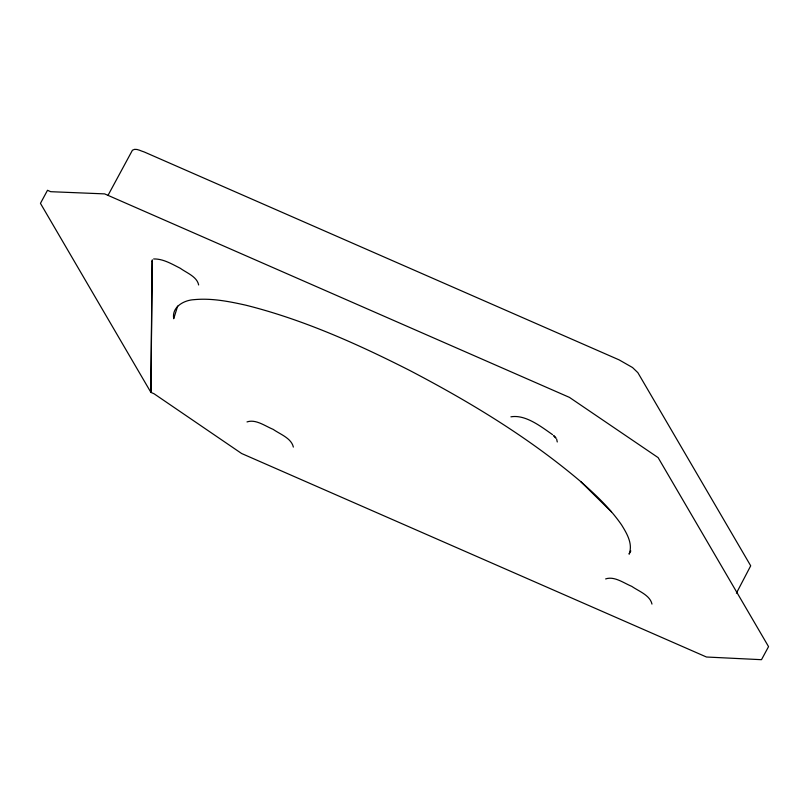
<?xml version="1.0" encoding="UTF-8"?>
<svg xmlns="http://www.w3.org/2000/svg" width="809" height="809" viewBox="0 0 809 809"><rect width="100%" height="100%" fill="white"/><g stroke="black" fill="none" stroke-linecap="round" stroke-linejoin="round"><path stroke-width="1.21" d="M152.294 259.81L150.889 392.375L154.084 393.781L241.618 453.505L706.449 657.009L761.491 659.689L768.55 646.634L658.111 457.601L569.455 397.391L104.634 193.887L50.704 191.693L47.509 190.287L40.45 203.352L150.889 392.375L152.102 260.761L152.284 261.469M177.646 306.085L173.723 318.716C171.589 307.016 183.886 300.19 193.948 299.674C211.452 297.965 228.927 301.403 245.936 305.215C303.112 319.545 357.234 343.845 409.647 370.421C469.928 401.942 528.631 437.436 580.64 481.517C595.566 494.663 610.219 508.467 621.575 524.91C626.833 533.404 633.144 543.941 629.078 554.155L630.828 550.929M198.64 284.97C197.093 276.658 186.555 272.876 180.265 268.264C171.953 264.108 163.206 258.698 153.639 258.961M293.354 447.084C291.422 438.195 280.086 434.231 273.179 429.377C265.21 426.131 255.725 418.88 247.008 421.924M557.259 441.977L556.643 439.054M651.973 604.09C650.052 595.191 638.716 591.237 631.799 586.383C623.83 583.127 614.344 575.887 605.638 578.931M108.123 195.171L132.423 150.231C135.76 147.703 140.645 151.02 144.174 151.95L619.107 359.874L632.537 367.539L637.866 372.666L750.701 565.804L736.392 593.189M510.924 416.817C525.557 414.37 540.918 426.545 552.587 434.666M580.64 481.517L611.493 511.915M554.6 436.567L553.669 435.647L555.965 438.114L554.6 436.567"/></g></svg>
